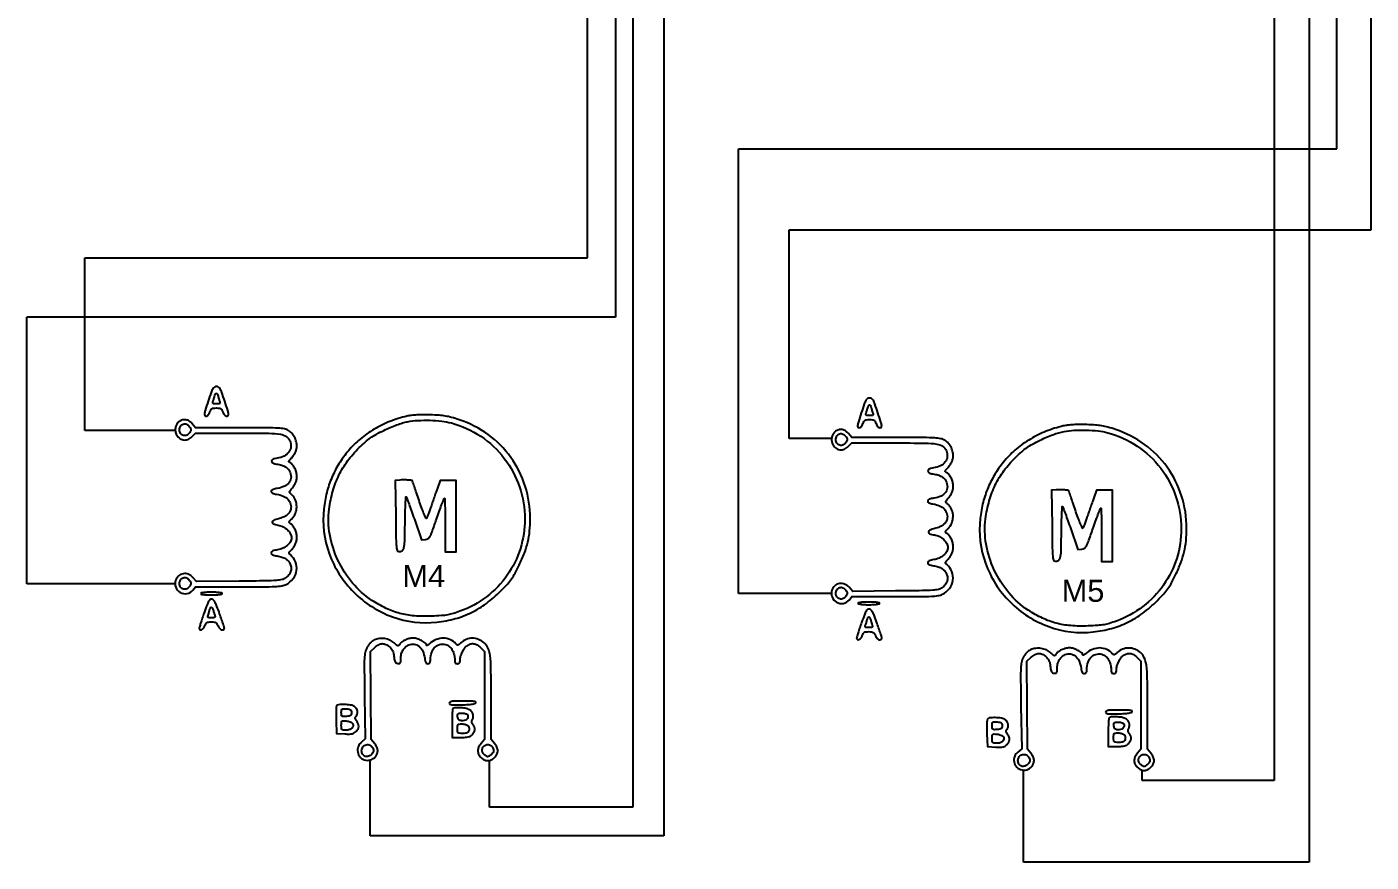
# Model space of a CAD drawing. Header units: millimetres. Extents: x 357084 to 357504, y 509210 to 509507.
# Drawn here: x 357336.9 to 357428.5, y 509371.7 to 509428.6 of the extents above; entities that cross this region are included whole.
import ezdxf

# ---------------------------------------------------------------- set-up
doc = ezdxf.new("R2010")
doc.units = ezdxf.units.MM
doc.styles.get("Standard").update_dxf_attribs({"font": 'arial.ttf'})

msp = doc.modelspace()

# ---------------------------------------------------------------- linework, layer by layer
at = {"color": 30}
for p, q in [((357428.53, 509414.762), (357428.53, 509465.471)), ((357426.198, 509420.301), (357426.198, 509460.727)), ((357424.308, 509455.809), (357424.308, 509371.668)), ((357375.133, 509412.867), (357375.133, 509455.455)), ((357421.922, 509450.894), (357421.922, 509377.235)), ((357377.051, 509449.63), (357377.051, 509408.81)), ((357380.332, 509443.331), (357380.332, 509373.452)), ((357378.238, 509436.777), (357378.238, 509375.419)), ((357385.422, 509389.971), (357385.422, 509420.301)), ((357385.422, 509420.301), (357426.198, 509420.301)), ((357388.89, 509400.537), (357388.89, 509414.762)), ((357388.89, 509414.762), (357428.53, 509414.762)), ((357340.905, 509401.087), (357340.905, 509412.867)), ((357340.905, 509412.867), (357375.133, 509412.867)), ((357377.051, 509408.81), (357336.947, 509408.81)), ((357336.947, 509390.639), (357336.947, 509408.81)), ((357347.056, 509401.087), (357340.905, 509401.087)), ((357347.04, 509390.639), (357336.947, 509390.639)), ((357360.346, 509373.452), (357360.346, 509378.633)), ((357368.47, 509375.419), (357368.47, 509378.6)), ((357421.922, 509377.235), (357412.938, 509377.235)), ((357378.238, 509375.419), (357368.47, 509375.419)), ((357380.332, 509373.452), (357360.346, 509373.452)), ((357424.308, 509371.668), (357404.855, 509371.668))]:
    msp.add_line(p, q, dxfattribs=at)
for p, q in [((357391.772, 509400.537), (357388.89, 509400.537)), ((357391.757, 509389.971), (357385.422, 509389.971)), ((357404.855, 509371.668), (357404.855, 509377.939)), ((357412.938, 509377.235), (357412.941, 509377.932))]:
    msp.add_line(p, q)
for points in [[(357349.296, 509403.084, 0.002922), (357349.095, 509402.461, 0.038313), (357349.04, 509402.225, 0.173778), (357349.061, 509402.119, 0.264893), (357349.14, 509402.073, 0.11184), (357349.222, 509402.092, 0.086525), (357349.296, 509402.145, 0.069769), (357349.361, 509402.231, 0.041522), (357349.413, 509402.349, -0.039747), (357349.479, 509402.499, -0.13138), (357349.553, 509402.577, -0.113201), (357349.662, 509402.615, -0.025769), (357349.859, 509402.625, -0.025769), (357350.056, 509402.615, -0.113201), (357350.165, 509402.577, -0.13138), (357350.238, 509402.499, -0.039747), (357350.305, 509402.349, 0.041241), (357350.357, 509402.23, 0.0718), (357350.422, 509402.144, 0.089143), (357350.497, 509402.091, 0.10745), (357350.581, 509402.073, 0.252915), (357350.664, 509402.118, 0.184709), (357350.686, 509402.222, 0.039304), (357350.632, 509402.454, 0.002815), (357350.428, 509403.084, 0.004441), (357350.221, 509403.692, 0.043521), (357350.109, 509403.939, 0.122058), (357350.002, 509404.053, 0.145065), (357349.861, 509404.095, 0.144837), (357349.72, 509404.053, 0.121518), (357349.614, 509403.938, 0.043463), (357349.502, 509403.691, 0.004456)], [(357349.974, 509403.429, 0.012403), (357349.996, 509403.338, 0.008417), (357350.026, 509403.236, 0.008485), (357350.057, 509403.138, 0.016781), (357350.087, 509403.061, -0.074559), (357350.108, 509402.978, -0.270366), (357350.086, 509402.931, -0.136858), (357350.017, 509402.906, -0.017692), (357349.859, 509402.9, -0.019924), (357349.709, 509402.906, -0.117922), (357349.635, 509402.93, -0.246059), (357349.608, 509402.976, -0.106129), (357349.62, 509403.047, 0.012494), (357349.645, 509403.118, 0.005362), (357349.676, 509403.215, 0.005302), (357349.706, 509403.319, 0.006968), (357349.731, 509403.414, -0.042713), (357349.788, 509403.58, -0.280734), (357349.857, 509403.627, -0.315701), (357349.924, 509403.586, -0.048393)], [(357393.795, 509402.294, 0.002922), (357393.594, 509401.671, 0.038313), (357393.538, 509401.435, 0.173778), (357393.559, 509401.329, 0.264893), (357393.639, 509401.283, 0.11184), (357393.72, 509401.302, 0.086525), (357393.794, 509401.355, 0.069769), (357393.859, 509401.441, 0.041522), (357393.911, 509401.559, -0.039747), (357393.978, 509401.709, -0.13138), (357394.051, 509401.787, -0.113201), (357394.16, 509401.825, -0.025769), (357394.357, 509401.835, -0.025769), (357394.554, 509401.825, -0.113201), (357394.663, 509401.787, -0.13138), (357394.737, 509401.709, -0.039747), (357394.803, 509401.559, 0.041241), (357394.856, 509401.44, 0.0718), (357394.921, 509401.354, 0.089143), (357394.996, 509401.302, 0.10745), (357395.08, 509401.283, 0.252915), (357395.162, 509401.328, 0.184709), (357395.185, 509401.432, 0.039304), (357395.13, 509401.664, 0.002815), (357394.926, 509402.294, 0.004441), (357394.719, 509402.902, 0.043521), (357394.608, 509403.149, 0.122058), (357394.501, 509403.263, 0.145065), (357394.36, 509403.305, 0.144837), (357394.219, 509403.263, 0.121518), (357394.112, 509403.148, 0.043463), (357394.001, 509402.901, 0.004456)], [(357394.472, 509402.639, 0.012403), (357394.495, 509402.548, 0.008417), (357394.524, 509402.446, 0.008485), (357394.556, 509402.348, 0.016781), (357394.585, 509402.271, -0.074559), (357394.606, 509402.188, -0.270366), (357394.584, 509402.141, -0.136858), (357394.515, 509402.116, -0.017692), (357394.357, 509402.11, -0.019924), (357394.208, 509402.116, -0.117922), (357394.134, 509402.14, -0.246059), (357394.107, 509402.186, -0.106129), (357394.118, 509402.257, 0.012494), (357394.143, 509402.329, 0.005362), (357394.174, 509402.425, 0.005302), (357394.204, 509402.529, 0.006968), (357394.23, 509402.625, -0.042713), (357394.286, 509402.79, -0.280734), (357394.355, 509402.837, -0.315701), (357394.422, 509402.796, -0.048393)], [(357347.327, 509401.704, 0.08395), (357347.167, 509401.533, 0.086066), (357347.074, 509401.322, 0.084273), (357347.056, 509401.087, 0.076243), (357347.116, 509400.851, 0.11932), (357347.314, 509400.581, 0.13665), (357347.605, 509400.449, 0.133696), (357347.927, 509400.485, 0.112029), (357348.211, 509400.68), (357348.424, 509400.91), (357351.336, 509400.91, -0.002699), (357353.439, 509400.898, -0.034688), (357354.223, 509400.835, -0.110376), (357354.627, 509400.679, -0.148293), (357354.875, 509400.377, -0.120051), (357354.937, 509399.978, -0.139957), (357354.801, 509399.62, -0.120214), (357354.474, 509399.35, -0.075633), (357353.998, 509399.203, 0.017049), (357353.797, 509399.166, 0.071922), (357353.682, 509399.122, 0.146869), (357353.626, 509399.066, 0.169457), (357353.615, 509398.992, 0.126029), (357353.643, 509398.932, 0.069235), (357353.703, 509398.878, 0.061964), (357353.783, 509398.836, 0.058794), (357353.873, 509398.814, -0.031469), (357354.224, 509398.748, -0.055195), (357354.5, 509398.645, -0.067763), (357354.706, 509398.503, -0.088817), (357354.844, 509398.322, -0.118643), (357354.943, 509397.919, -0.155019), (357354.831, 509397.559, -0.131779), (357354.51, 509397.289, -0.075967), (357354.022, 509397.146, 0.04833), (357353.706, 509397.072, 0.281348), (357353.601, 509396.947, 0.352122), (357353.673, 509396.822, 0.057735), (357353.963, 509396.749, -0.069932), (357354.411, 509396.623, -0.102834), (357354.743, 509396.388, -0.122003), (357354.918, 509396.072, -0.127837), (357354.921, 509395.717, -0.088069), (357354.824, 509395.502, -0.080103), (357354.656, 509395.324, -0.065541), (357354.41, 509395.182, -0.035853), (357354.079, 509395.072, 0.033406), (357353.739, 509394.961, 0.291641), (357353.65, 509394.838, 0.338308), (357353.729, 509394.723, 0.038487), (357354.056, 509394.642, -0.076151), (357354.396, 509394.53, -0.071307), (357354.696, 509394.32, -0.077484), (357354.903, 509394.053, -0.127482), (357354.975, 509393.778, -0.135101), (357354.901, 509393.512, -0.080887), (357354.689, 509393.26, -0.071988), (357354.379, 509393.062, -0.06873), (357354.02, 509392.956, 0.047191), (357353.699, 509392.877, 0.299201), (357353.601, 509392.749, 0.330058), (357353.683, 509392.622, 0.051267), (357353.99, 509392.539, -0.035349), (357354.325, 509392.46, -0.064459), (357354.579, 509392.343, -0.077007), (357354.764, 509392.182, -0.077838), (357354.891, 509391.974, -0.082572), (357354.95, 509391.719, -0.097094), (357354.918, 509391.473, -0.090228), (357354.792, 509391.245, -0.061711), (357354.577, 509391.039, -0.104973), (357354.33, 509390.925, -0.038153), (357353.947, 509390.869, -0.013925), (357353.249, 509390.84, -0.00113), (357351.414, 509390.819), (357348.51, 509390.792), (357348.255, 509391.072, 0.113099), (357347.942, 509391.289, 0.138144), (357347.589, 509391.326, 0.143275), (357347.277, 509391.174, 0.124946), (357347.077, 509390.871, 0.1808), (357347.087, 509390.409, 0.169708), (357347.398, 509390.052, 0.173071), (357347.858, 509389.97, 0.186394), (357348.249, 509390.202), (357348.43, 509390.432), (357351.357, 509390.432, 0.00142), (357353.056, 509390.437, 0.010939), (357353.851, 509390.459, 0.022746), (357354.319, 509390.504, 0.081461), (357354.605, 509390.593, 0.115178), (357355.085, 509390.993, 0.126255), (357355.318, 509391.551, 0.131046), (357355.249, 509392.137, 0.128994), (357354.899, 509392.614, -0.054872), (357354.828, 509392.685, -0.207606), (357354.813, 509392.744, -0.130828), (357354.843, 509392.814, -0.017649), (357354.946, 509392.936, 0.031786), (357355.126, 509393.16, 0.04891), (357355.248, 509393.377, 0.053696), (357355.319, 509393.597, 0.050455), (357355.342, 509393.831, 0.064146), (357355.309, 509394.092, 0.047437), (357355.208, 509394.366, 0.049075), (357355.067, 509394.601, 0.105036), (357354.908, 509394.739, -0.066974), (357354.83, 509394.798, -0.269638), (357354.815, 509394.854, -0.120691), (357354.855, 509394.926, -0.011139), (357354.998, 509395.076, 0.101604), (357355.242, 509395.446, 0.09266), (357355.331, 509395.895, 0.094811), (357355.251, 509396.336, 0.112794), (357355.015, 509396.687, -0.014228), (357354.875, 509396.826, -0.158678), (357354.842, 509396.896, -0.195772), (357354.86, 509396.965, -0.023586), (357354.963, 509397.089, 0.034024), (357355.133, 509397.304, 0.048363), (357355.25, 509397.517, 0.052119), (357355.319, 509397.736, 0.049984), (357355.342, 509397.967, 0.064179), (357355.309, 509398.229, 0.047728), (357355.208, 509398.503, 0.049408), (357355.066, 509398.737, 0.104373), (357354.906, 509398.876, -0.043348), (357354.819, 509398.935, -0.255468), (357354.799, 509398.985, -0.145085), (357354.826, 509399.047, -0.012444), (357354.941, 509399.18, 0.030142), (357355.118, 509399.4, 0.044822), (357355.243, 509399.613, 0.050675), (357355.317, 509399.824, 0.059327), (357355.342, 509400.034, 0.068512), (357355.301, 509400.335, 0.055022), (357355.178, 509400.639, 0.055827), (357354.995, 509400.905, 0.076832), (357354.773, 509401.091, 0.089685), (357354.495, 509401.199, 0.033466), (357354.079, 509401.25, 0.012819), (357353.334, 509401.273, 0.001132), (357351.453, 509401.277), (357348.437, 509401.277), (357348.205, 509401.553, 0.075845), (357348.003, 509401.731, 0.100053), (357347.775, 509401.819, 0.107139), (357347.542, 509401.809, 0.098413)], [(357348.029, 509401.351, -0.031203), (357348.1, 509401.234, -0.111007), (357348.123, 509401.151, -0.119222), (357348.107, 509401.069, -0.038687), (357348.046, 509400.96, -0.130448), (357347.845, 509400.781, -0.178905), (357347.607, 509400.754, -0.190285), (357347.419, 509400.888, -0.145301), (357347.346, 509401.132, -0.1332), (357347.415, 509401.386, -0.185035), (357347.596, 509401.531, -0.185879), (357347.828, 509401.517, -0.134276)], [(357362.833, 509402.066, 0.037522), (357361.678, 509401.704, 0.039103), (357360.607, 509401.178, 0.040121), (357359.656, 509400.506, 0.04447), (357358.86, 509399.712, 0.034305), (357358.207, 509398.815, 0.039717), (357357.718, 509397.878, 0.039406), (357357.38, 509396.869, 0.032861), (357357.18, 509395.757, 0.115627), (357357.539, 509392.709, 0.1095), (357359.216, 509390.07, 0.109689), (357361.848, 509388.388, 0.116378), (357364.886, 509388.028, 0.03796), (357366.136, 509388.268, 0.04753), (357367.24, 509388.684, 0.04707), (357368.255, 509389.305, 0.036149), (357369.235, 509390.158, 0.010906), (357369.683, 509390.627, 0.029494), (357369.972, 509390.985, 0.030575), (357370.212, 509391.367, 0.012482), (357370.492, 509391.913, 0.021601), (357370.847, 509392.738, 0.032767), (357371.075, 509393.485, 0.033631), (357371.201, 509394.241, 0.024476), (357371.242, 509395.092, 0.076295), (357370.902, 509397.294, 0.079653), (357369.919, 509399.258, 0.079868), (357368.373, 509400.812, 0.077297), (357366.402, 509401.824, 0.01221), (357365.883, 509401.983, 0.025554), (357365.47, 509402.075, 0.024157), (357365.036, 509402.128, 0.009796), (357364.441, 509402.159, 0.009226), (357363.947, 509402.167, 0.013554), (357363.512, 509402.153, 0.015544), (357363.138, 509402.12, 0.027174)], [(357365.866, 509401.606, -0.082762), (357367.867, 509400.699, -0.081837), (357369.475, 509399.189, -0.081684), (357370.515, 509397.24, -0.082013), (357370.875, 509395.063, -0.075756), (357370.567, 509393.044, -0.077517), (357369.673, 509391.225, -0.077169), (357368.263, 509389.759, -0.074088), (357366.455, 509388.765, -0.015575), (357365.993, 509388.61, -0.030493), (357365.615, 509388.521, -0.02522), (357365.185, 509388.469, -0.007606), (357364.528, 509388.433, -0.029231), (357363.355, 509388.455, -0.045314), (357362.357, 509388.624, -0.046634), (357361.426, 509388.966, -0.03337), (357360.458, 509389.509, -0.07405), (357359.135, 509390.685, -0.064873), (357358.14, 509392.246, -0.065334), (357357.584, 509393.999, -0.077403), (357357.545, 509395.735, -0.035162), (357357.798, 509396.966, -0.045328), (357358.209, 509398.045, -0.046243), (357358.799, 509399.016, -0.038987), (357359.589, 509399.923, -0.013598), (357360.006, 509400.31, -0.027314), (357360.359, 509400.588, -0.026844), (357360.743, 509400.828, -0.012675), (357361.263, 509401.099, -0.012485), (357361.703, 509401.3, -0.013797), (357362.139, 509401.472, -0.014823), (357362.543, 509401.606, -0.025354), (357362.889, 509401.691, -0.034037), (357363.577, 509401.774, -0.020193), (357364.402, 509401.784, -0.020241), (357365.217, 509401.728, -0.03784)], [(357392.044, 509401.036, 0.08395), (357391.884, 509400.866, 0.086066), (357391.791, 509400.654, 0.084273), (357391.773, 509400.419, 0.076243), (357391.833, 509400.183, 0.11932), (357392.031, 509399.914, 0.13665), (357392.322, 509399.782, 0.133696), (357392.644, 509399.818, 0.112029), (357392.928, 509400.012), (357393.141, 509400.242), (357396.053, 509400.242, -0.002699), (357398.156, 509400.231, -0.034688), (357398.94, 509400.168, -0.110376), (357399.344, 509400.011, -0.148293), (357399.592, 509399.709, -0.120051), (357399.654, 509399.31, -0.139957), (357399.518, 509398.952, -0.120214), (357399.191, 509398.682, -0.075633), (357398.715, 509398.535, 0.017049), (357398.513, 509398.498, 0.071922), (357398.399, 509398.455, 0.146869), (357398.343, 509398.398, 0.169457), (357398.332, 509398.324, 0.126029), (357398.36, 509398.265, 0.069235), (357398.42, 509398.21, 0.061964), (357398.5, 509398.168, 0.058794), (357398.59, 509398.146, -0.031469), (357398.94, 509398.08, -0.055195), (357399.217, 509397.977, -0.067763), (357399.422, 509397.835, -0.088817), (357399.561, 509397.654, -0.118643), (357399.66, 509397.251, -0.155019), (357399.548, 509396.891, -0.131779), (357399.226, 509396.621, -0.075967), (357398.739, 509396.479, 0.04833), (357398.423, 509396.405, 0.281348), (357398.318, 509396.279, 0.352122), (357398.39, 509396.155, 0.057735), (357398.68, 509396.081, -0.069932), (357399.128, 509395.956, -0.102834), (357399.46, 509395.72, -0.122003), (357399.634, 509395.404, -0.127837), (357399.637, 509395.05, -0.088069), (357399.541, 509394.834, -0.080103), (357399.373, 509394.656, -0.065541), (357399.127, 509394.515, -0.035853), (357398.795, 509394.405, 0.033406), (357398.455, 509394.294, 0.291641), (357398.367, 509394.17, 0.338308), (357398.446, 509394.055, 0.038487), (357398.772, 509393.974, -0.076151), (357399.113, 509393.863, -0.071307), (357399.413, 509393.652, -0.077484), (357399.62, 509393.386, -0.127482), (357399.691, 509393.111, -0.135101), (357399.618, 509392.845, -0.080887), (357399.406, 509392.592, -0.071988), (357399.096, 509392.394, -0.06873), (357398.737, 509392.289, 0.047191), (357398.415, 509392.209, 0.299201), (357398.318, 509392.082, 0.330058), (357398.4, 509391.954, 0.051267), (357398.707, 509391.871, -0.035349), (357399.041, 509391.792, -0.064459), (357399.296, 509391.675, -0.077007), (357399.481, 509391.515, -0.077838), (357399.608, 509391.306, -0.082572), (357399.667, 509391.051, -0.097094), (357399.635, 509390.806, -0.090228), (357399.509, 509390.577, -0.061711), (357399.294, 509390.371, -0.104973), (357399.047, 509390.258, -0.038153), (357398.664, 509390.202, -0.013925), (357397.965, 509390.173, -0.00113), (357396.131, 509390.151), (357393.227, 509390.125), (357392.972, 509390.404, 0.113099), (357392.659, 509390.621, 0.138144), (357392.306, 509390.658, 0.143275), (357391.994, 509390.507, 0.124946), (357391.794, 509390.203, 0.1808), (357391.804, 509389.741, 0.169708), (357392.115, 509389.384, 0.173071), (357392.575, 509389.303, 0.186394), (357392.966, 509389.535), (357393.146, 509389.765), (357396.074, 509389.765, 0.00142), (357397.773, 509389.77, 0.010939), (357398.568, 509389.792, 0.022746), (357399.036, 509389.836, 0.081461), (357399.322, 509389.926, 0.115178), (357399.802, 509390.326, 0.126255), (357400.035, 509390.884, 0.131046), (357399.966, 509391.469, 0.128994), (357399.615, 509391.947, -0.054872), (357399.545, 509392.018, -0.207606), (357399.529, 509392.077, -0.130828), (357399.56, 509392.146, -0.017649), (357399.663, 509392.268, 0.031786), (357399.843, 509392.493, 0.04891), (357399.965, 509392.709, 0.053696), (357400.035, 509392.929, 0.050455), (357400.059, 509393.164, 0.064146), (357400.025, 509393.425, 0.047437), (357399.925, 509393.699, 0.049075), (357399.783, 509393.933, 0.105036), (357399.625, 509394.072, -0.066974), (357399.547, 509394.131, -0.269638), (357399.532, 509394.186, -0.120691), (357399.572, 509394.259, -0.011139), (357399.715, 509394.408, 0.101604), (357399.959, 509394.778, 0.09266), (357400.048, 509395.227, 0.094811), (357399.968, 509395.669, 0.112794), (357399.732, 509396.019, -0.014228), (357399.592, 509396.158, -0.158678), (357399.559, 509396.228, -0.195772), (357399.577, 509396.298, -0.023586), (357399.679, 509396.422, 0.034024), (357399.85, 509396.637, 0.048363), (357399.967, 509396.85, 0.052119), (357400.036, 509397.068, 0.049984), (357400.059, 509397.3, 0.064179), (357400.025, 509397.561, 0.047728), (357399.925, 509397.835, 0.049408), (357399.783, 509398.07, 0.104373), (357399.623, 509398.209, -0.043348), (357399.536, 509398.268, -0.255468), (357399.516, 509398.317, -0.145085), (357399.543, 509398.38, -0.012444), (357399.658, 509398.512, 0.030142), (357399.835, 509398.732, 0.044822), (357399.96, 509398.946, 0.050675), (357400.034, 509399.156, 0.059327), (357400.059, 509399.366, 0.068512), (357400.018, 509399.668, 0.055022), (357399.895, 509399.972, 0.055827), (357399.711, 509400.237, 0.076832), (357399.49, 509400.424, 0.089685), (357399.212, 509400.531, 0.033466), (357398.795, 509400.582, 0.012819), (357398.051, 509400.605, 0.001132), (357396.17, 509400.609), (357393.154, 509400.61), (357392.922, 509400.886, 0.075845), (357392.72, 509401.063, 0.100053), (357392.492, 509401.151, 0.107139), (357392.259, 509401.141, 0.098413)], [(357392.746, 509400.683, -0.031203), (357392.817, 509400.567, -0.111007), (357392.84, 509400.483, -0.119222), (357392.824, 509400.401, -0.038687), (357392.763, 509400.292, -0.130448), (357392.562, 509400.114, -0.178905), (357392.324, 509400.087, -0.190285), (357392.136, 509400.221, -0.145301), (357392.063, 509400.465, -0.1332), (357392.132, 509400.718, -0.185035), (357392.313, 509400.863, -0.185879), (357392.545, 509400.85, -0.134276)], [(357407.55, 509401.399, 0.037522), (357406.395, 509401.037, 0.039103), (357405.324, 509400.51, 0.040121), (357404.373, 509399.839, 0.04447), (357403.577, 509399.045, 0.034305), (357402.924, 509398.147, 0.039717), (357402.435, 509397.21, 0.039406), (357402.097, 509396.202, 0.032861), (357401.897, 509395.089, 0.115627), (357402.256, 509392.042, 0.1095), (357403.933, 509389.402, 0.109689), (357406.565, 509387.721, 0.116378), (357409.603, 509387.36, 0.03796), (357410.853, 509387.6, 0.04753), (357411.957, 509388.016, 0.04707), (357412.972, 509388.637, 0.036149), (357413.952, 509389.49, 0.010906), (357414.4, 509389.96, 0.029494), (357414.689, 509390.318, 0.030575), (357414.929, 509390.7, 0.012482), (357415.209, 509391.245, 0.021601), (357415.564, 509392.071, 0.032767), (357415.792, 509392.818, 0.033631), (357415.918, 509393.573, 0.024476), (357415.959, 509394.424, 0.076295), (357415.619, 509396.627, 0.079653), (357414.636, 509398.591, 0.079868), (357413.09, 509400.144, 0.077297), (357411.119, 509401.157, 0.01221), (357410.599, 509401.315, 0.025554), (357410.187, 509401.407, 0.024157), (357409.753, 509401.46, 0.009796), (357409.158, 509401.492, 0.009226), (357408.663, 509401.499, 0.013554), (357408.229, 509401.486, 0.015544), (357407.855, 509401.453, 0.027174)], [(357410.583, 509400.939, -0.082762), (357412.584, 509400.031, -0.081837), (357414.192, 509398.521, -0.081684), (357415.232, 509396.572, -0.082013), (357415.592, 509394.395, -0.075756), (357415.284, 509392.376, -0.077517), (357414.389, 509390.558, -0.077169), (357412.979, 509389.092, -0.074088), (357411.172, 509388.098, -0.015575), (357410.71, 509387.942, -0.030493), (357410.332, 509387.853, -0.02522), (357409.902, 509387.801, -0.007606), (357409.245, 509387.765, -0.029231), (357408.072, 509387.787, -0.045314), (357407.073, 509387.957, -0.046634), (357406.143, 509388.298, -0.03337), (357405.175, 509388.841, -0.07405), (357403.852, 509390.017, -0.064873), (357402.857, 509391.579, -0.065334), (357402.301, 509393.332, -0.077403), (357402.262, 509395.067, -0.035162), (357402.515, 509396.299, -0.045328), (357402.926, 509397.378, -0.046243), (357403.516, 509398.348, -0.038987), (357404.306, 509399.255, -0.013598), (357404.723, 509399.642, -0.027314), (357405.075, 509399.92, -0.026844), (357405.46, 509400.161, -0.012675), (357405.98, 509400.431, -0.012485), (357406.42, 509400.633, -0.013797), (357406.856, 509400.805, -0.014823), (357407.26, 509400.939, -0.025354), (357407.606, 509401.023, -0.034037), (357408.293, 509401.106, -0.020193), (357409.119, 509401.116, -0.020241), (357409.934, 509401.06, -0.03784)], [(357362.349, 509397.715), (357362.049, 509397.681), (357362.073, 509395.274, 0.001181), (357362.092, 509393.733, 0.017654), (357362.119, 509393.195, 0.057487), (357362.172, 509392.935, 0.289835), (357362.281, 509392.844, 0.183356), (357362.508, 509392.899, 0.192167), (357362.636, 509393.088, 0.047518), (357362.69, 509393.544, 0.003339), (357362.711, 509394.829, -0.003278), (357362.723, 509395.535, -0.006036), (357362.743, 509396.108, -0.003046), (357362.767, 509396.565, -0.75579), (357362.793, 509396.571, -0.035483), (357362.833, 509396.482, -0.000925), (357362.982, 509396.074, -0.001949), (357363.154, 509395.594, -0.00133), (357363.346, 509395.046), (357363.835, 509393.64), (357364.111, 509393.668, 0.127681), (357364.285, 509393.732, 0.117956), (357364.412, 509393.874, 0.037575), (357364.549, 509394.181, 0.0028), (357364.853, 509395.046, -0.002672), (357365.037, 509395.568, -0.004084), (357365.202, 509396.019, -0.001501), (357365.349, 509396.405, -0.105318), (357365.386, 509396.463, -0.652073), (357365.413, 509396.452, -0.001975), (357365.433, 509395.965, -0.005896), (357365.447, 509395.382, -0.003347), (357365.452, 509394.675), (357365.452, 509392.822), (357365.82, 509392.822), (357366.187, 509392.822), (357366.187, 509395.257), (357366.187, 509397.693), (357365.647, 509397.693), (357365.107, 509397.693), (357364.92, 509397.165, 0.001044), (357364.83, 509396.91, 0.000467), (357364.713, 509396.575, 0.000462), (357364.59, 509396.221, 0.000627), (357364.48, 509395.901, -0.004), (357364.379, 509395.614, -0.005696), (357364.284, 509395.361, -0.003306), (357364.201, 509395.15, -0.080992), (357364.168, 509395.096, -0.556989), (357364.133, 509395.101, -0.00404), (357363.995, 509395.432, -0.009326), (357363.838, 509395.839, -0.005319), (357363.663, 509396.337, 0.0003), (357363.491, 509396.84, 0.000494), (357363.345, 509397.265, 0.000028), (357363.213, 509397.648, 0.088985), (357363.208, 509397.657, 0.200728), (357363.147, 509397.689, 0.006155), (357362.854, 509397.713, 0.012852), (357362.563, 509397.725, 0.03173)], [(357407.066, 509397.047), (357406.765, 509397.014), (357406.79, 509394.607, 0.001181), (357406.809, 509393.065, 0.017654), (357406.836, 509392.527, 0.057487), (357406.889, 509392.267, 0.289835), (357406.998, 509392.177, 0.183356), (357407.225, 509392.231, 0.192167), (357407.353, 509392.421, 0.047518), (357407.407, 509392.876, 0.003339), (357407.428, 509394.162, -0.003278), (357407.44, 509394.867, -0.006036), (357407.46, 509395.441, -0.003046), (357407.484, 509395.897, -0.75579), (357407.51, 509395.903, -0.035483), (357407.55, 509395.815, -0.000925), (357407.699, 509395.406, -0.001949), (357407.871, 509394.926, -0.00133), (357408.063, 509394.379), (357408.552, 509392.973), (357408.828, 509393, 0.127681), (357409.002, 509393.064, 0.117956), (357409.129, 509393.207, 0.037575), (357409.266, 509393.514, 0.0028), (357409.57, 509394.378, -0.002672), (357409.754, 509394.901, -0.004084), (357409.919, 509395.352, -0.001501), (357410.066, 509395.738, -0.105318), (357410.103, 509395.795, -0.652073), (357410.13, 509395.785, -0.001975), (357410.15, 509395.297, -0.005896), (357410.164, 509394.714, -0.003347), (357410.169, 509394.008), (357410.169, 509392.154), (357410.537, 509392.154), (357410.904, 509392.154), (357410.904, 509394.59), (357410.904, 509397.025), (357410.364, 509397.025), (357409.824, 509397.025), (357409.636, 509396.497, 0.001044), (357409.547, 509396.243, 0.000467), (357409.43, 509395.908, 0.000462), (357409.307, 509395.553, 0.000627), (357409.197, 509395.233, -0.004), (357409.096, 509394.946, -0.005696), (357409.001, 509394.694, -0.003306), (357408.918, 509394.482, -0.080992), (357408.885, 509394.428, -0.556989), (357408.85, 509394.434, -0.00404), (357408.712, 509394.764, -0.009326), (357408.555, 509395.172, -0.005319), (357408.38, 509395.669, 0.0003), (357408.208, 509396.172, 0.000494), (357408.062, 509396.597, 0.000028), (357407.93, 509396.98, 0.088985), (357407.925, 509396.989, 0.200728), (357407.864, 509397.022, 0.006155), (357407.571, 509397.045, 0.012852), (357407.28, 509397.057, 0.03173)], [(357348.029, 509390.873, -0.031203), (357348.1, 509390.757, -0.111007), (357348.123, 509390.673, -0.119222), (357348.107, 509390.591, -0.038687), (357348.046, 509390.482, -0.130448), (357347.845, 509390.304, -0.178905), (357347.607, 509390.277, -0.190285), (357347.419, 509390.411, -0.145301), (357347.346, 509390.655, -0.1332), (357347.415, 509390.908, -0.185035), (357347.596, 509391.053, -0.185879), (357347.828, 509391.04, -0.134276)], [(357348.779, 509389.976, 0.358912), (357348.81, 509389.938, 0.01702), (357348.986, 509389.91, 0.020476), (357349.22, 509389.89, 0.010616), (357349.514, 509389.884, 0.010616), (357349.808, 509389.89, 0.020476), (357350.043, 509389.91, 0.01702), (357350.218, 509389.938, 0.358912), (357350.25, 509389.976, 0.358912), (357350.218, 509390.014, 0.01702), (357350.043, 509390.042, 0.020476), (357349.808, 509390.061, 0.010616), (357349.514, 509390.068, 0.010616), (357349.22, 509390.061, 0.020476), (357348.986, 509390.042, 0.01702), (357348.81, 509390.014, 0.358912)], [(357392.746, 509390.205, -0.031203), (357392.817, 509390.089, -0.111007), (357392.84, 509390.006, -0.119222), (357392.824, 509389.924, -0.038687), (357392.763, 509389.815, -0.130448), (357392.562, 509389.636, -0.178905), (357392.324, 509389.609, -0.190285), (357392.136, 509389.743, -0.145301), (357392.063, 509389.987, -0.1332), (357392.132, 509390.24, -0.185035), (357392.313, 509390.386, -0.185879), (357392.545, 509390.372, -0.134276)], [(357349.023, 509388.665, 0.003345), (357348.894, 509388.292, 0.004812), (357348.786, 509387.96, 0.002628), (357348.698, 509387.679, 0.074106), (357348.687, 509387.603, 0.255688), (357348.738, 509387.511, 0.250329), (357348.843, 509387.503, 0.120584), (357348.977, 509387.605, 0.086135), (357349.069, 509387.77, -0.039695), (357349.135, 509387.92, -0.130879), (357349.208, 509387.998, -0.113383), (357349.317, 509388.035, -0.026133), (357349.512, 509388.046, -0.027715), (357349.705, 509388.035, -0.10729), (357349.818, 509387.997, -0.12087), (357349.898, 509387.918, -0.03967), (357349.974, 509387.77, 0.04256), (357350.033, 509387.657, 0.060669), (357350.104, 509387.569, 0.072766), (357350.182, 509387.513, 0.119319), (357350.261, 509387.494, 0.162066), (357350.37, 509387.53, 0.279294), (357350.404, 509387.616, 0.042959), (357350.352, 509387.821, 0.001493), (357350.081, 509388.597, 0.006594), (357349.897, 509389.098, 0.031556), (357349.771, 509389.375, 0.05972), (357349.663, 509389.529, 0.176202), (357349.55, 509389.59, 0.198841), (357349.434, 509389.56, 0.103051), (357349.334, 509389.446, 0.039471), (357349.219, 509389.201, 0.005273)], [(357349.642, 509388.835, 0.006968), (357349.667, 509388.74, 0.005302), (357349.698, 509388.636, 0.005362), (357349.728, 509388.539, 0.012494), (357349.754, 509388.468, -0.106129), (357349.765, 509388.397, -0.246059), (357349.738, 509388.351, -0.117922), (357349.664, 509388.327, -0.019924), (357349.514, 509388.321, -0.017692), (357349.356, 509388.327, -0.136858), (357349.287, 509388.352, -0.270366), (357349.265, 509388.399, -0.074559), (357349.287, 509388.482, 0.016781), (357349.316, 509388.559, 0.008485), (357349.347, 509388.657, 0.008417), (357349.377, 509388.759, 0.012403), (357349.399, 509388.85, -0.048393), (357349.449, 509389.007, -0.315701), (357349.516, 509389.048, -0.280734), (357349.585, 509389.001, -0.042713)], [(357393.816, 509387.997, 0.003345), (357393.687, 509387.625, 0.004812), (357393.579, 509387.293, 0.002628), (357393.491, 509387.011, 0.074106), (357393.48, 509386.936, 0.255688), (357393.53, 509386.844, 0.250329), (357393.636, 509386.835, 0.120584), (357393.77, 509386.937, 0.086135), (357393.861, 509387.102, -0.039695), (357393.928, 509387.252, -0.130879), (357394.001, 509387.331, -0.113383), (357394.11, 509387.368, -0.026133), (357394.305, 509387.378, -0.027715), (357394.498, 509387.367, -0.10729), (357394.611, 509387.329, -0.12087), (357394.691, 509387.251, -0.03967), (357394.767, 509387.102, 0.04256), (357394.825, 509386.989, 0.060669), (357394.897, 509386.902, 0.072766), (357394.975, 509386.846, 0.119319), (357395.054, 509386.827, 0.162066), (357395.162, 509386.863, 0.279294), (357395.197, 509386.949, 0.042959), (357395.145, 509387.153, 0.001493), (357394.874, 509387.93, 0.006594), (357394.69, 509388.43, 0.031556), (357394.564, 509388.707, 0.05972), (357394.455, 509388.862, 0.176202), (357394.343, 509388.922, 0.198841), (357394.227, 509388.893, 0.103051), (357394.126, 509388.779, 0.039471), (357394.011, 509388.534, 0.005273)], [(357393.572, 509389.308, 0.358912), (357393.603, 509389.27, 0.01702), (357393.779, 509389.242, 0.020476), (357394.013, 509389.223, 0.010616), (357394.307, 509389.216, 0.010616), (357394.601, 509389.223, 0.020476), (357394.836, 509389.242, 0.01702), (357395.011, 509389.27, 0.358912), (357395.043, 509389.308, 0.358912), (357395.011, 509389.346, 0.01702), (357394.836, 509389.374, 0.020476), (357394.601, 509389.394, 0.010616), (357394.307, 509389.4, 0.010616), (357394.013, 509389.394, 0.020476), (357393.779, 509389.374, 0.01702), (357393.603, 509389.346, 0.358912)], [(357394.435, 509388.168, 0.006968), (357394.46, 509388.072, 0.005302), (357394.49, 509387.969, 0.005362), (357394.521, 509387.872, 0.012494), (357394.546, 509387.8, -0.106129), (357394.558, 509387.729, -0.246059), (357394.531, 509387.684, -0.117922), (357394.457, 509387.66, -0.019924), (357394.307, 509387.654, -0.017692), (357394.149, 509387.659, -0.136858), (357394.08, 509387.684, -0.270366), (357394.058, 509387.732, -0.074559), (357394.079, 509387.815, 0.016781), (357394.109, 509387.891, 0.008485), (357394.14, 509387.989, 0.008417), (357394.17, 509388.091, 0.012403), (357394.192, 509388.182, -0.048393), (357394.242, 509388.34, -0.315701), (357394.309, 509388.381, -0.280734), (357394.378, 509388.333, -0.042713)], [(357360.609, 509386.81, 0.057472), (357360.472, 509386.728, 0.040929), (357360.34, 509386.608, 0.037803), (357360.218, 509386.457, 0.032553), (357360.114, 509386.281, 0.064357), (357359.997, 509385.954, 0.041943), (357359.944, 509385.556, 0.014664), (357359.932, 509384.865, 0.001083), (357359.958, 509382.976), (357360.005, 509380.066), (357359.741, 509379.835, 0.036984), (357359.616, 509379.707, 0.06489), (357359.536, 509379.583, 0.067504), (357359.493, 509379.446, 0.0435), (357359.478, 509379.28, 0.155936), (357359.603, 509378.889, 0.156592), (357359.932, 509378.644, 0.154009), (357360.346, 509378.633, 0.150459), (357360.696, 509378.862, 0.084865), (357360.816, 509379.07, 0.108227), (357360.847, 509379.289, 0.097649), (357360.783, 509379.518, 0.058363), (357360.627, 509379.754), (357360.398, 509380.027), (357360.374, 509383.03), (357360.351, 509386.034), (357360.651, 509386.303, -0.057385), (357360.915, 509386.49, -0.11284), (357361.161, 509386.56, -0.120448), (357361.402, 509386.514, -0.070881), (357361.65, 509386.355, -0.047583), (357361.773, 509386.227, -0.060683), (357361.859, 509386.087, -0.052605), (357361.916, 509385.916, -0.025819), (357361.954, 509385.689, 0.015512), (357361.99, 509385.445, 0.079807), (357362.034, 509385.317, 0.142159), (357362.104, 509385.247, 0.09275), (357362.212, 509385.21, 0.059053), (357362.325, 509385.207, 0.222955), (357362.384, 509385.242, 0.133053), (357362.413, 509385.325, 0.017343), (357362.419, 509385.513, -0.058333), (357362.457, 509385.834, -0.071408), (357362.567, 509386.115, -0.077486), (357362.743, 509386.335, -0.087863), (357362.97, 509386.48, -0.133864), (357363.336, 509386.527, -0.142119), (357363.666, 509386.379, -0.114629), (357363.915, 509386.043, -0.069274), (357364.048, 509385.565, 0.021468), (357364.081, 509385.381, 0.079888), (357364.124, 509385.273, 0.136456), (357364.185, 509385.215, 0.123181), (357364.269, 509385.193, 0.095493), (357364.351, 509385.209, 0.160802), (357364.404, 509385.254, 0.107964), (357364.433, 509385.336, 0.03052), (357364.441, 509385.472, -0.087537), (357364.529, 509385.973, -0.122721), (357364.782, 509386.347, -0.143863), (357365.148, 509386.523, -0.13946), (357365.555, 509386.475, -0.100259), (357365.771, 509386.331, -0.071259), (357365.944, 509386.096, -0.065036), (357366.057, 509385.799, -0.058583), (357366.096, 509385.472, 0.030041), (357366.104, 509385.332, 0.116262), (357366.134, 509385.251, 0.167033), (357366.19, 509385.208, 0.0816), (357366.279, 509385.193, 0.076082), (357366.366, 509385.207, 0.150759), (357366.422, 509385.245, 0.124069), (357366.453, 509385.316, 0.043721), (357366.463, 509385.426, -0.066207), (357366.499, 509385.696, -0.0442), (357366.607, 509385.99, -0.044907), (357366.76, 509386.251, -0.084991), (357366.933, 509386.422, -0.07548), (357367.168, 509386.538, -0.110117), (357367.397, 509386.559, -0.103592), (357367.623, 509386.48, -0.060942), (357367.849, 509386.303), (357368.118, 509386.035), (357368.118, 509383.031), (357368.118, 509380.027), (357367.888, 509379.754, 0.06392), (357367.724, 509379.5, 0.110392), (357367.669, 509379.256, 0.118075), (357367.723, 509379.023, 0.080086), (357367.884, 509378.802, 0.082654), (357368.108, 509378.642, 0.114378), (357368.347, 509378.586, 0.114378), (357368.587, 509378.642, 0.082654), (357368.811, 509378.802, 0.080086), (357368.971, 509379.023, 0.118075), (357369.026, 509379.256, 0.110392), (357368.97, 509379.5, 0.06392), (357368.807, 509379.754), (357368.577, 509380.027), (357368.577, 509382.852, 0.003258), (357368.564, 509384.865, 0.028584), (357368.501, 509385.754, 0.070525), (357368.361, 509386.265, 0.116098), (357368.094, 509386.623, 0.082112), (357367.712, 509386.851, 0.093082), (357367.293, 509386.93, 0.095608), (357366.882, 509386.851, 0.091926), (357366.525, 509386.624, -0.01622), (357366.388, 509386.506, -0.112224), (357366.31, 509386.467, -0.205597), (357366.246, 509386.478, -0.075768), (357366.175, 509386.541, 0.112556), (357365.798, 509386.83, 0.107287), (357365.325, 509386.934, 0.100071), (357364.826, 509386.834, 0.085717), (357364.372, 509386.545, -0.026633), (357364.292, 509386.479, -0.066858), (357364.226, 509386.443, -0.162402), (357364.184, 509386.441, -0.33473), (357364.165, 509386.465, 0.235284), (357364.096, 509386.605, 0.040558), (357363.84, 509386.768, 0.042799), (357363.533, 509386.897, 0.078185), (357363.265, 509386.939, 0.061682), (357362.994, 509386.906, 0.048713), (357362.716, 509386.807, 0.050857), (357362.48, 509386.665, 0.104521), (357362.338, 509386.503, -0.072468), (357362.277, 509386.424, -0.267046), (357362.219, 509386.409, -0.112812), (357362.14, 509386.452, -0.010193), (357361.973, 509386.606, 0.085366), (357361.688, 509386.797, 0.068637), (357361.333, 509386.902, 0.067383), (357360.957, 509386.907, 0.076173)], [(357405.326, 509386.142, 0.057472), (357405.189, 509386.06, 0.040929), (357405.057, 509385.94, 0.037803), (357404.935, 509385.789, 0.032553), (357404.831, 509385.614, 0.064357), (357404.714, 509385.286, 0.041943), (357404.661, 509384.888, 0.014664), (357404.649, 509384.198, 0.001083), (357404.675, 509382.308), (357404.722, 509379.398), (357404.458, 509379.167, 0.036984), (357404.333, 509379.04, 0.06489), (357404.253, 509378.916, 0.067504), (357404.209, 509378.779, 0.0435), (357404.195, 509378.613, 0.155936), (357404.32, 509378.222, 0.156592), (357404.649, 509377.976, 0.154009), (357405.063, 509377.966, 0.150459), (357405.413, 509378.195, 0.084865), (357405.533, 509378.403, 0.108227), (357405.563, 509378.622, 0.097649), (357405.5, 509378.85, 0.058363), (357405.344, 509379.086), (357405.114, 509379.359), (357405.091, 509382.363), (357405.068, 509385.366), (357405.368, 509385.635, -0.057385), (357405.632, 509385.822, -0.11284), (357405.878, 509385.892, -0.120448), (357406.119, 509385.846, -0.070881), (357406.367, 509385.688, -0.047583), (357406.49, 509385.559, -0.060683), (357406.576, 509385.42, -0.052605), (357406.633, 509385.248, -0.025819), (357406.671, 509385.021, 0.015512), (357406.707, 509384.778, 0.079807), (357406.751, 509384.65, 0.142159), (357406.821, 509384.579, 0.09275), (357406.929, 509384.542, 0.059053), (357407.042, 509384.54, 0.222955), (357407.101, 509384.575, 0.133053), (357407.13, 509384.657, 0.017343), (357407.136, 509384.846, -0.058333), (357407.174, 509385.166, -0.071408), (357407.284, 509385.447, -0.077486), (357407.46, 509385.667, -0.087863), (357407.687, 509385.812, -0.133864), (357408.053, 509385.859, -0.142119), (357408.383, 509385.711, -0.114629), (357408.631, 509385.376, -0.069274), (357408.765, 509384.897, 0.021468), (357408.798, 509384.714, 0.079888), (357408.841, 509384.605, 0.136456), (357408.902, 509384.547, 0.123181), (357408.986, 509384.526, 0.095493), (357409.068, 509384.542, 0.160802), (357409.121, 509384.586, 0.107964), (357409.15, 509384.668, 0.03052), (357409.158, 509384.805, -0.087537), (357409.246, 509385.305, -0.122721), (357409.499, 509385.68, -0.143863), (357409.865, 509385.855, -0.13946), (357410.272, 509385.808, -0.100259), (357410.488, 509385.663, -0.071259), (357410.661, 509385.428, -0.065036), (357410.774, 509385.131, -0.058583), (357410.812, 509384.805, 0.030041), (357410.821, 509384.665, 0.116262), (357410.851, 509384.584, 0.167033), (357410.906, 509384.541, 0.0816), (357410.996, 509384.526, 0.076082), (357411.082, 509384.539, 0.150759), (357411.139, 509384.578, 0.124069), (357411.17, 509384.648, 0.043721), (357411.18, 509384.759, -0.066207), (357411.216, 509385.029, -0.0442), (357411.324, 509385.322, -0.044907), (357411.477, 509385.583, -0.084991), (357411.65, 509385.755, -0.07548), (357411.885, 509385.871, -0.110117), (357412.114, 509385.892, -0.103592), (357412.339, 509385.813, -0.060942), (357412.566, 509385.636), (357412.834, 509385.367), (357412.834, 509382.363), (357412.834, 509379.36), (357412.605, 509379.086, 0.06392), (357412.441, 509378.833, 0.110392), (357412.386, 509378.589, 0.118075), (357412.44, 509378.356, 0.080086), (357412.6, 509378.134, 0.082654), (357412.824, 509377.974, 0.114378), (357413.064, 509377.918, 0.114378), (357413.304, 509377.974, 0.082654), (357413.528, 509378.134, 0.080086), (357413.688, 509378.356, 0.118075), (357413.743, 509378.589, 0.110392), (357413.687, 509378.833, 0.06392), (357413.524, 509379.086), (357413.294, 509379.36), (357413.294, 509382.185, 0.003258), (357413.281, 509384.197, 0.028584), (357413.218, 509385.086, 0.070525), (357413.078, 509385.598, 0.116098), (357412.811, 509385.956, 0.082112), (357412.428, 509386.183, 0.093082), (357412.009, 509386.262, 0.095608), (357411.599, 509386.183, 0.091926), (357411.242, 509385.957, -0.01622), (357411.105, 509385.839, -0.112224), (357411.027, 509385.8, -0.205597), (357410.962, 509385.811, -0.075768), (357410.892, 509385.873, 0.112556), (357410.515, 509386.162, 0.107287), (357410.042, 509386.266, 0.100071), (357409.542, 509386.166, 0.085717), (357409.089, 509385.877, -0.026633), (357409.009, 509385.811, -0.066858), (357408.942, 509385.775, -0.162402), (357408.901, 509385.773, -0.33473), (357408.882, 509385.798, 0.235284), (357408.813, 509385.937, 0.040558), (357408.556, 509386.1, 0.042799), (357408.249, 509386.229, 0.078185), (357407.982, 509386.272, 0.061682), (357407.711, 509386.239, 0.048713), (357407.433, 509386.139, 0.050857), (357407.197, 509385.997, 0.104521), (357407.055, 509385.836, -0.072468), (357406.994, 509385.757, -0.267046), (357406.936, 509385.742, -0.112812), (357406.857, 509385.785, -0.010193), (357406.69, 509385.938, 0.085366), (357406.405, 509386.13, 0.068637), (357406.05, 509386.234, 0.067383), (357405.674, 509386.239, 0.076173)], [(357358.041, 509382.288, 0.081654), (357358.024, 509382.204, 0.005045), (357358.016, 509381.948, 0.007376), (357358.014, 509381.641, 0.005394), (357358.021, 509381.3), (357358.048, 509380.434), (357358.618, 509380.407, 0.012811), (357358.928, 509380.4, 0.051431), (357359.116, 509380.42, 0.07941), (357359.253, 509380.472, 0.064942), (357359.376, 509380.568, 0.068234), (357359.506, 509380.738, 0.115121), (357359.556, 509380.91, 0.109344), (357359.526, 509381.092, 0.05751), (357359.416, 509381.295, -0.029574), (357359.35, 509381.401, -0.087141), (357359.324, 509381.482, -0.12773), (357359.331, 509381.549, -0.105967), (357359.37, 509381.609, 0.133499), (357359.455, 509381.757, 0.102336), (357359.464, 509381.944, 0.096834), (357359.398, 509382.128, 0.105455), (357359.268, 509382.267, 0.113032), (357359.006, 509382.374, 0.035875), (357358.583, 509382.411, 0.031476), (357358.177, 509382.393, 0.281037)], [(357365.726, 509382.509, 0.275545), (357365.768, 509382.437, 0.091943), (357365.889, 509382.399, 0.03462), (357366.126, 509382.384, 0.004933), (357366.614, 509382.394, 0.00777), (357367.019, 509382.412, 0.022633), (357367.297, 509382.442, 0.027142), (357367.483, 509382.481, 0.252934), (357367.541, 509382.535, 0.408919), (357367.514, 509382.591, 0.052462), (357367.37, 509382.625, 0.026533), (357367.109, 509382.645, 0.005615), (357366.652, 509382.65, 0.004978), (357366.15, 509382.645, 0.032831), (357365.9, 509382.624, 0.081793), (357365.77, 509382.581, 0.280304)], [(357359.059, 509381.859, -0.05778), (357359.044, 509381.734, -0.175983), (357358.999, 509381.664, -0.119894), (357358.906, 509381.624, -0.020819), (357358.714, 509381.6, -0.015903), (357358.5, 509381.59, -0.167055), (357358.418, 509381.616, -0.208332), (357358.379, 509381.685, -0.026527), (357358.37, 509381.859, -0.026527), (357358.379, 509382.033, -0.208332), (357358.418, 509382.101, -0.167055), (357358.5, 509382.128, -0.015903), (357358.714, 509382.117, -0.020819), (357358.906, 509382.093, -0.119894), (357358.999, 509382.053, -0.175983), (357359.044, 509381.983, -0.05778)], [(357365.971, 509382.129, 0.178563), (357365.946, 509382.076, 0.004516), (357365.928, 509381.807, 0.009111), (357365.914, 509381.487, 0.006022), (357365.91, 509381.118), (357365.91, 509380.169), (357366.507, 509380.169, 0.013228), (357366.819, 509380.177, 0.044575), (357367.021, 509380.206, 0.067022), (357367.166, 509380.261, 0.071778), (357367.288, 509380.352, 0.069876), (357367.412, 509380.517, 0.107454), (357367.464, 509380.688, 0.107632), (357367.44, 509380.864, 0.070283), (357367.342, 509381.046, -0.047084), (357367.288, 509381.137, -0.083683), (357367.264, 509381.221, -0.089507), (357367.27, 509381.305, -0.06096), (357367.304, 509381.394, 0.106242), (357367.36, 509381.586, 0.103741), (357367.332, 509381.787, 0.101757), (357367.225, 509381.962, 0.098358), (357367.056, 509382.083, 0.071113), (357366.815, 509382.154, 0.025214), (357366.456, 509382.187, 0.020014), (357366.106, 509382.188, 0.189228)], [(357366.98, 509381.684, -0.161577), (357366.987, 509381.534, -0.138804), (357366.904, 509381.399, -0.118646), (357366.75, 509381.313, -0.10118), (357366.563, 509381.3, -0.052728), (357366.446, 509381.328, -0.115016), (357366.369, 509381.378, -0.113402), (357366.321, 509381.457, -0.050412), (357366.294, 509381.577, -0.037839), (357366.288, 509381.719, -0.216823), (357366.321, 509381.785, -0.154754), (357366.4, 509381.816, -0.017297), (357366.596, 509381.823, -0.0309), (357366.739, 509381.814, -0.05601), (357366.854, 509381.787, -0.073876), (357366.935, 509381.743, -0.141446)], [(357402.378, 509381.393, 0.081654), (357402.361, 509381.309, 0.005045), (357402.353, 509381.052, 0.007376), (357402.351, 509380.746, 0.005394), (357402.358, 509380.405), (357402.385, 509379.539), (357402.955, 509379.511, 0.012811), (357403.265, 509379.505, 0.051431), (357403.453, 509379.525, 0.07941), (357403.589, 509379.577, 0.064942), (357403.713, 509379.672, 0.068234), (357403.842, 509379.843, 0.115121), (357403.892, 509380.014, 0.109344), (357403.862, 509380.196, 0.05751), (357403.753, 509380.399, -0.029574), (357403.687, 509380.505, -0.087141), (357403.66, 509380.587, -0.12773), (357403.668, 509380.653, -0.105967), (357403.707, 509380.714, 0.133499), (357403.791, 509380.862, 0.102336), (357403.801, 509381.049, 0.096834), (357403.734, 509381.233, 0.105455), (357403.605, 509381.372, 0.113032), (357403.343, 509381.478, 0.035875), (357402.92, 509381.516, 0.031476), (357402.514, 509381.497, 0.281037)], [(357410.436, 509381.894, 0.275545), (357410.478, 509381.822, 0.091943), (357410.599, 509381.783, 0.03462), (357410.836, 509381.769, 0.004933), (357411.324, 509381.779, 0.00777), (357411.729, 509381.797, 0.022633), (357412.007, 509381.827, 0.027142), (357412.193, 509381.866, 0.252934), (357412.251, 509381.92, 0.408919), (357412.224, 509381.976, 0.052462), (357412.08, 509382.01, 0.026533), (357411.819, 509382.03, 0.005615), (357411.362, 509382.035, 0.004978), (357410.86, 509382.03, 0.032831), (357410.609, 509382.009, 0.081793), (357410.48, 509381.966, 0.280304)], [(357410.681, 509381.514, 0.178563), (357410.656, 509381.461, 0.004516), (357410.637, 509381.192, 0.009111), (357410.624, 509380.872, 0.006022), (357410.619, 509380.503), (357410.619, 509379.554), (357411.217, 509379.554, 0.013228), (357411.529, 509379.562, 0.044575), (357411.731, 509379.591, 0.067022), (357411.876, 509379.646, 0.071778), (357411.998, 509379.737, 0.069876), (357412.122, 509379.902, 0.107454), (357412.174, 509380.073, 0.107632), (357412.15, 509380.249, 0.070283), (357412.052, 509380.431, -0.047084), (357411.998, 509380.522, -0.083683), (357411.974, 509380.606, -0.089507), (357411.98, 509380.69, -0.06096), (357412.014, 509380.779, 0.106242), (357412.07, 509380.971, 0.103741), (357412.042, 509381.171, 0.101757), (357411.935, 509381.347, 0.098358), (357411.766, 509381.468, 0.071113), (357411.525, 509381.539, 0.025214), (357411.166, 509381.572, 0.020014), (357410.816, 509381.573, 0.189228)], [(357359.136, 509381.108, -0.168789), (357359.173, 509380.948, -0.17402), (357359.101, 509380.801, -0.123291), (357358.925, 509380.699, -0.070493), (357358.68, 509380.664, -0.023986), (357358.493, 509380.673, -0.180889), (357358.414, 509380.711, -0.170573), (357358.378, 509380.793, -0.02082), (357358.37, 509380.991, -0.01877), (357358.377, 509381.197, -0.19441), (357358.414, 509381.271, -0.187934), (357358.493, 509381.3, -0.017366), (357358.705, 509381.29, -0.037956), (357358.842, 509381.268, -0.040544), (357358.971, 509381.225, -0.044293), (357359.076, 509381.17, -0.109336)], [(357367.009, 509380.954, -0.081783), (357367.047, 509380.889, -0.052308), (357367.069, 509380.805, -0.051047), (357367.074, 509380.714, -0.065242), (357367.06, 509380.633, -0.089029), (357367.011, 509380.54, -0.122611), (357366.938, 509380.483, -0.081927), (357366.823, 509380.453, -0.023328), (357366.639, 509380.444, -0.016485), (357366.412, 509380.452, -0.166855), (357366.326, 509380.488, -0.190507), (357366.286, 509380.567, -0.022637), (357366.277, 509380.766, -0.0217), (357366.286, 509380.96, -0.171866), (357366.322, 509381.041, -0.1788), (357366.401, 509381.079, -0.023874), (357366.588, 509381.088, -0.038764), (357366.715, 509381.078, -0.037985), (357366.839, 509381.048, -0.040573), (357366.945, 509381.005, -0.102614)], [(357403.396, 509380.963, -0.05778), (357403.381, 509380.839, -0.175983), (357403.335, 509380.769, -0.119894), (357403.242, 509380.729, -0.020819), (357403.051, 509380.705, -0.015903), (357402.837, 509380.694, -0.167055), (357402.755, 509380.721, -0.208332), (357402.716, 509380.789, -0.026527), (357402.706, 509380.963, -0.026527), (357402.716, 509381.137, -0.208332), (357402.755, 509381.206, -0.167055), (357402.837, 509381.232, -0.015903), (357403.051, 509381.222, -0.020819), (357403.242, 509381.198, -0.119894), (357403.335, 509381.158, -0.175983), (357403.381, 509381.088, -0.05778)], [(357411.719, 509380.339, -0.081783), (357411.757, 509380.274, -0.052308), (357411.779, 509380.19, -0.051047), (357411.784, 509380.099, -0.065242), (357411.77, 509380.017, -0.089029), (357411.721, 509379.925, -0.122611), (357411.648, 509379.868, -0.081927), (357411.533, 509379.838, -0.023328), (357411.349, 509379.829, -0.016485), (357411.122, 509379.837, -0.166855), (357411.036, 509379.873, -0.190507), (357410.996, 509379.952, -0.022637), (357410.987, 509380.151, -0.0217), (357410.996, 509380.345, -0.171866), (357411.032, 509380.426, -0.1788), (357411.111, 509380.464, -0.023874), (357411.298, 509380.473, -0.038764), (357411.424, 509380.463, -0.037985), (357411.549, 509380.433, -0.040573), (357411.654, 509380.39, -0.102614)], [(357411.69, 509381.069, -0.161577), (357411.696, 509380.919, -0.138804), (357411.614, 509380.784, -0.118646), (357411.459, 509380.698, -0.10118), (357411.273, 509380.685, -0.052728), (357411.156, 509380.713, -0.115016), (357411.079, 509380.763, -0.113402), (357411.031, 509380.842, -0.050412), (357411.004, 509380.962, -0.037839), (357410.998, 509381.104, -0.216823), (357411.031, 509381.17, -0.154754), (357411.11, 509381.201, -0.017297), (357411.306, 509381.208, -0.0309), (357411.449, 509381.199, -0.05601), (357411.564, 509381.172, -0.073876), (357411.645, 509381.128, -0.141446)], [(357360.506, 509379.45, -0.037315), (357360.553, 509379.322, -0.107293), (357360.559, 509379.229, -0.108446), (357360.525, 509379.142, -0.038587), (357360.443, 509379.036, -0.116652), (357360.223, 509378.884, -0.174706), (357359.992, 509378.878, -0.184937), (357359.819, 509379.02, -0.130279), (357359.754, 509379.265, -0.161576), (357359.84, 509379.525, -0.174172), (357360.062, 509379.672, -0.17957), (357360.321, 509379.642, -0.169811)], [(357368.686, 509379.45, -0.037315), (357368.732, 509379.322, -0.107293), (357368.738, 509379.229, -0.108446), (357368.705, 509379.142, -0.038587), (357368.623, 509379.036, -0.029708), (357368.552, 509378.965, -0.032027), (357368.474, 509378.906, -0.033841), (357368.401, 509378.864, -0.113752), (357368.347, 509378.852, -0.113752), (357368.294, 509378.864, -0.033841), (357368.221, 509378.906, -0.032027), (357368.143, 509378.965, -0.029708), (357368.071, 509379.036, -0.138373), (357367.972, 509379.236, -0.148863), (357367.996, 509379.453, -0.15077), (357368.136, 509379.617, -0.142625), (357368.347, 509379.679, -0.063889), (357368.458, 509379.665, -0.085395), (357368.55, 509379.623, -0.082248), (357368.625, 509379.552, -0.054818)], [(357403.473, 509380.213, -0.168789), (357403.51, 509380.052, -0.17402), (357403.438, 509379.906, -0.123291), (357403.262, 509379.803, -0.070493), (357403.017, 509379.768, -0.023986), (357402.829, 509379.777, -0.180889), (357402.751, 509379.816, -0.170573), (357402.715, 509379.897, -0.02082), (357402.706, 509380.096, -0.01877), (357402.714, 509380.301, -0.19441), (357402.751, 509380.376, -0.187934), (357402.83, 509380.405, -0.017366), (357403.042, 509380.394, -0.037956), (357403.179, 509380.372, -0.040544), (357403.308, 509380.33, -0.044293), (357403.412, 509380.274, -0.109336)], [(357405.223, 509378.782, -0.037315), (357405.269, 509378.655, -0.107293), (357405.276, 509378.561, -0.108446), (357405.242, 509378.474, -0.038587), (357405.16, 509378.368, -0.116652), (357404.94, 509378.217, -0.174706), (357404.708, 509378.211, -0.184937), (357404.536, 509378.352, -0.130279), (357404.471, 509378.598, -0.161576), (357404.557, 509378.857, -0.174172), (357404.779, 509379.004, -0.17957), (357405.038, 509378.974, -0.169811)], [(357413.402, 509378.782, -0.037315), (357413.449, 509378.655, -0.107293), (357413.455, 509378.561, -0.108446), (357413.422, 509378.474, -0.038587), (357413.34, 509378.368, -0.029708), (357413.268, 509378.298, -0.032027), (357413.19, 509378.238, -0.033841), (357413.117, 509378.196, -0.113752), (357413.064, 509378.184, -0.113752), (357413.011, 509378.196, -0.033841), (357412.938, 509378.238, -0.032027), (357412.86, 509378.298, -0.029708), (357412.788, 509378.368, -0.138373), (357412.689, 509378.569, -0.148863), (357412.713, 509378.785, -0.15077), (357412.853, 509378.95, -0.142625), (357413.064, 509379.011, -0.063889), (357413.175, 509378.997, -0.085395), (357413.266, 509378.956, -0.082248), (357413.342, 509378.884, -0.054818)]]:
    msp.add_lwpolyline(points, format="xyb", close=True)

# ---------------------------------------------------------------- texts
at = {"char_height": 1.5, "attachment_point": 1}
for s, insert in [('\\P\\P      M4', (357359.037, 509396.92)), ('\\P\\P      M5', (357403.954, 509395.913))]:
    msp.add_mtext_dynamic_manual_height_columns(s, width=9.29168, gutter_width=12.5, heights=[16.594], dxfattribs=dict(at, insert=insert))

doc.saveas('drawing.dxf')
